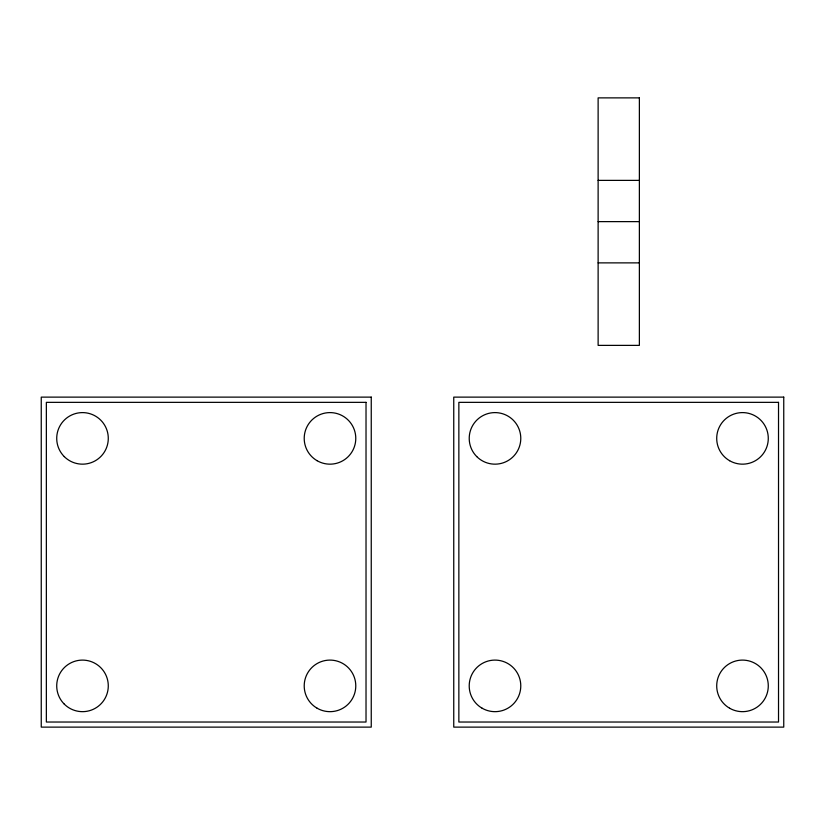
<?xml version="1.0" encoding="UTF-8"?>
<svg xmlns="http://www.w3.org/2000/svg" width="825" height="825" viewBox="0 0 825 825"><rect width="100%" height="100%" fill="white"/><g stroke="black" fill="none" stroke-linecap="round" stroke-linejoin="round"><path stroke-width="1.24" d="M598.125 180.376L639.375 180.376M598.125 221.626L639.375 221.626M598.125 262.876L639.375 262.876M639.375 97.876L598.125 97.876L598.125 345.376L639.375 345.376L639.375 97.876M371.25 397.124L41.25 397.124L41.25 727.124L371.25 727.124L371.25 397.124M783.75 397.124L453.75 397.124L453.75 727.124L783.75 727.124L783.75 397.124M366.022 402.353L46.355 402.353L46.355 722.03L366.022 722.03L366.022 402.353M778.522 402.353L458.855 402.353L458.855 722.03L778.522 722.03L778.522 402.353M317.109 708.211A25.781 25.781 0 0 0 355.781 685.874A25.781 25.781 0 0 0 317.109 663.548A25.781 25.781 0 0 0 317.109 708.211M317.109 460.711A25.781 25.781 0 0 0 355.781 438.374A25.781 25.781 0 0 0 317.109 416.048A25.781 25.781 0 0 0 317.109 460.711M64.267 456.607A25.781 25.781 0 0 0 107.405 445.057A25.781 25.781 0 0 0 75.828 413.48A25.781 25.781 0 0 0 64.267 456.607M64.267 704.107A25.781 25.781 0 0 0 107.405 692.557A25.781 25.781 0 0 0 75.828 660.98A25.781 25.781 0 0 0 64.267 704.107M729.609 708.211A25.781 25.781 0 0 0 768.281 685.874A25.781 25.781 0 0 0 729.609 663.548A25.781 25.781 0 0 0 729.609 708.211M729.609 460.711A25.781 25.781 0 0 0 768.281 438.374A25.781 25.781 0 0 0 729.609 416.048A25.781 25.781 0 0 0 729.609 460.711M476.767 456.607A25.781 25.781 0 0 0 519.905 445.057A25.781 25.781 0 0 0 488.328 413.48A25.781 25.781 0 0 0 476.767 456.607M482.109 708.211A25.781 25.781 0 0 0 520.781 685.874A25.781 25.781 0 0 0 482.109 663.548A25.781 25.781 0 0 0 482.109 708.211"/></g></svg>
